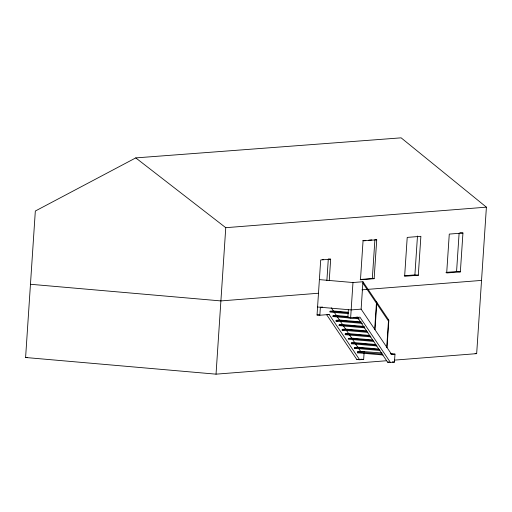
<?xml version="1.0" encoding="UTF-8"?>
<svg xmlns="http://www.w3.org/2000/svg" width="512" height="512" viewBox="0 0 512 512"><rect width="100%" height="100%" fill="white"/><g stroke="black" fill="none" stroke-linecap="round" stroke-linejoin="round"><path stroke-width="0.77" d="M386.605 360.736L216.032 374.163L25.6 357.504L35.328 211.027L135.757 157.901L401.12 137.837L486.4 207.168L476.672 353.645L394.573 360.109M216.032 374.163L225.76 227.686L135.757 157.901M364.09 352.966L363.661 359.437L359.629 359.75L329.146 314.502L319.84 315.232L317.043 314.989L320.698 259.974L330.662 259.187L329.242 280.576M319.84 315.232L320.371 307.251L322.669 307.066M326.88 280.506L328.307 258.982L330.662 259.187M348.16 312.269L333.382 310.989L330.016 311.251L329.965 312.051L348.627 313.67M359.45 318.867L333.011 316.576L333.069 315.782L336.435 315.514L348.096 316.525M362.496 323.392L336.064 321.101L336.115 320.307L339.482 320.038L361.254 321.926M364.768 327.846L339.11 325.626L339.162 324.832L342.534 324.563L364.301 326.451M367.821 332.378L342.163 330.15L342.214 329.357L345.581 329.088L366.573 330.906M370.867 336.902L345.21 334.675L345.261 333.882L348.627 333.613L369.619 335.43M348.358 309.67L347.834 317.658L350.63 317.901L359.936 317.165L390.419 362.419L394.451 362.099L394.982 354.118L390.624 353.741M372.672 339.955L351.68 338.138L348.314 338.406L348.256 339.206L373.914 341.427M350.63 317.901L352.979 282.528L362.944 281.741L388.851 320.198L387.034 347.584M376.966 345.952L351.309 343.731L351.36 342.931L354.726 342.662L375.718 344.48M380.013 350.477L354.355 348.256L354.406 347.456L357.773 347.194L378.771 349.011M383.066 355.002L357.402 352.781L357.459 351.981L364.192 351.45M394.982 354.118L391.616 354.381L361.126 309.133L362.944 281.741M360.179 279.482L372.326 278.522L374.906 239.642M376.717 239.795L363.053 240.87L360.474 279.757L374.138 278.682L376.717 239.795L375.514 239.693M374.688 329.261L376.512 301.875M375.014 329.741L376.832 302.355M386.733 347.136L388.55 319.75M404.269 275.744L414.899 274.912L417.478 236.026M418.298 275.206L420.883 236.32L407.213 237.395L404.634 276.282L418.298 275.206L414.899 274.912M445.939 272.403L456.57 271.565L459.098 233.478M462.944 233.011L449.274 234.086L446.694 272.966L460.358 271.891L462.944 233.011L459.91 232.749M225.76 227.686L486.4 207.168M362.758 240.595L365.798 240.358M368.832 240.115L371.872 239.878M322.176 259.469L323.706 259.347M318.483 293.242L220.896 300.922L30.464 284.269M361.939 289.824L481.536 280.41M361.126 309.133L351.162 309.914L317.568 307.008M317.043 314.989L319.366 314.81M333.011 316.576L334.362 316.474M336.064 321.101L338.08 320.941M339.11 325.626L342.477 325.363M342.163 330.15L344.179 329.997M345.21 334.675L346.554 334.573M351.309 343.731L352.653 343.622M354.355 348.256L356.378 348.096M360.045 351.315L382.074 352.998M357.402 352.781L360.397 352.544M390.835 353.978L392.179 353.875M326.784 314.912L356.832 359.507L358.848 359.354M357.133 316.922L387.622 362.176L388.966 362.067M25.6 357.504L27.194 357.389M456.57 271.565L460.358 271.891M372.326 278.522L374.138 278.682M319.392 279.616L352.979 282.528M330.016 311.251L348.678 312.87M327.744 314.381L329.146 314.502M355.872 317.197L358.202 317.402M333.069 315.782L347.84 317.056M353.28 317.53L357.946 317.933M336.115 320.307L360.998 322.458M339.162 324.832L364.045 326.982M342.214 329.357L367.091 331.507M345.261 333.882L370.144 336.032M348.314 338.406L373.19 340.557M475.085 353.504L476.672 353.645M351.36 342.931L376.243 345.082M354.406 347.456L379.29 349.613M358.022 351.475L360.826 351.718L358.643 348.486M357.459 351.981L382.336 354.138M360.864 359.194L363.661 359.437M392.352 361.92L394.451 362.099M356.832 359.507L359.629 359.75M387.622 362.176L390.419 362.419M362.854 283.072L376.422 303.2M376.742 303.68L388.467 321.082M331.206 307.757L336.435 315.514M337.306 316.806L339.482 320.038M340.352 321.331L342.534 324.563M343.405 325.856L351.68 338.138M352.55 339.43L354.726 342.662M355.597 343.955L357.773 347.194"/></g></svg>
